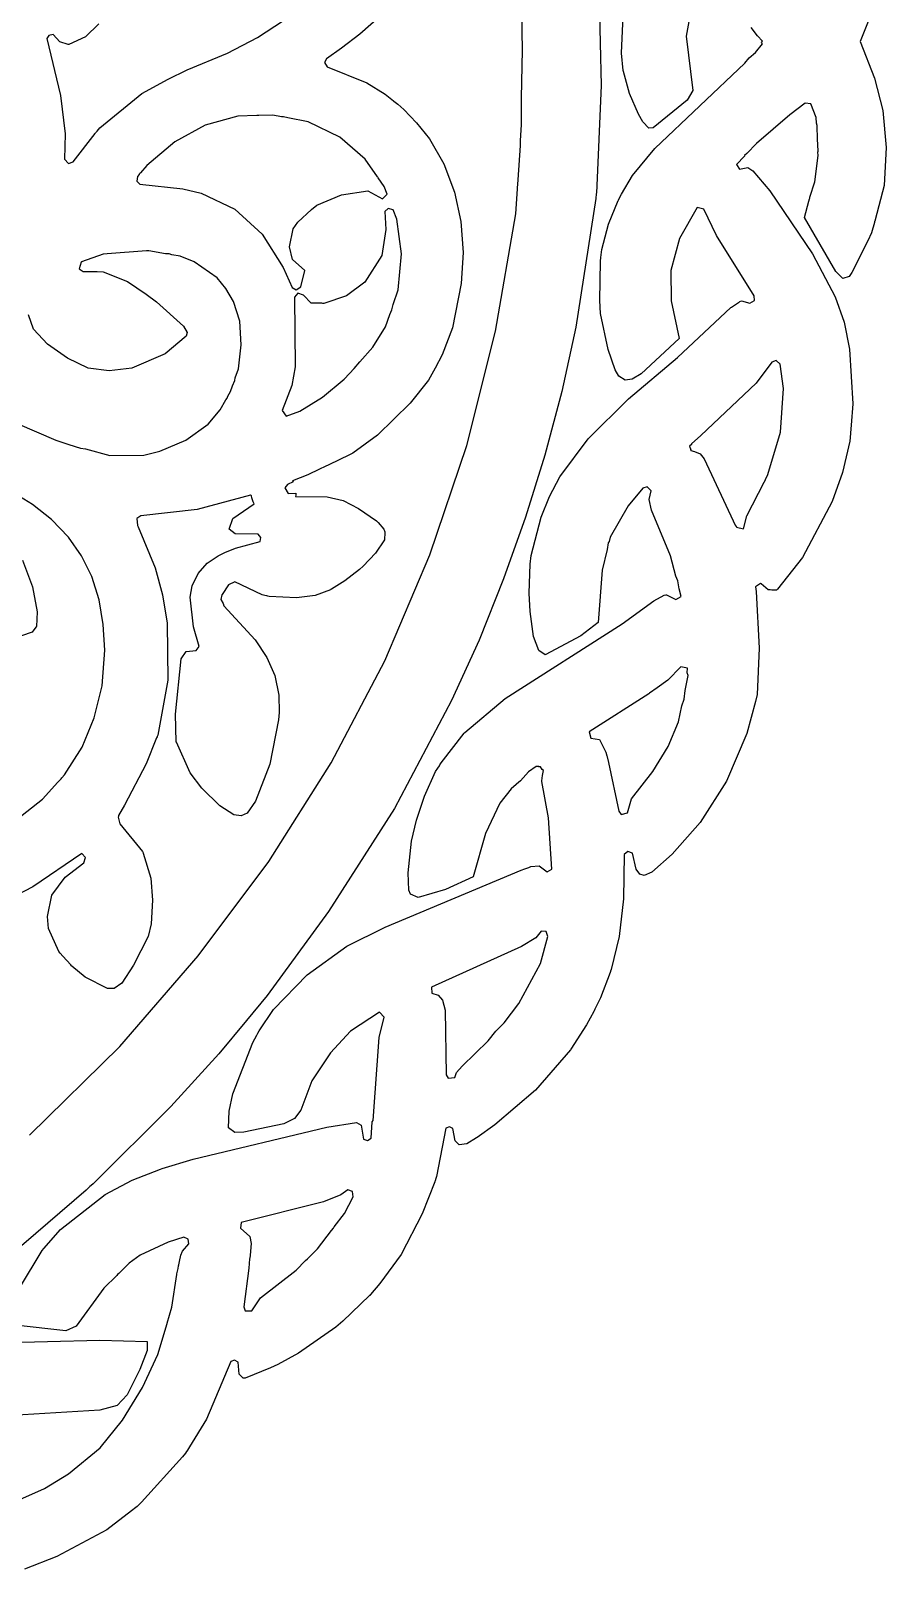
# Model space of a CAD drawing. Header units: millimetres. Extents: x 0 to 300, y 0 to 298.
# Drawn here: x 229.5 to 299.7, y 24.2 to 150.5 of the extents above; entities that cross this region are included whole.
import ezdxf

# ---------------------------------------------------------------- set-up
doc = ezdxf.new("R2010")
doc.units = ezdxf.units.MM
doc.layers.add('CUT', color=7, linetype='CONTINUOUS')

msp = doc.modelspace()

# ---------------------------------------------------------------- linework, layer by layer
at = {"layer": 'CUT'}
for points in [[(275.975, 160.0027), (276.3044, 145.9562), (275.916, 137.1356), (275.915, 137.1275), (275.9145, 137.1239), (275.9073, 137.0692), (275.8576, 136.6904), (274.2157, 126.1324), (273.0705, 120.8586), (271.6752, 115.6405), (270.1019, 110.5287), (268.2884, 105.4821), (266.291, 100.4596), (264.027, 95.509), (259.3423, 86.6231), (253.932, 78.1896), (248.9047, 71.2849), (247.2164, 69.242), (244.9298, 66.5182), (240.9932, 62.1957), (234.6174, 55.8505), (234.4628, 55.7123), (234.3521, 55.6133), (234.2371, 55.5105), (234.033, 55.3281), (227.7466, 49.9125)], [(229.4067, 59.8234), (236.7972, 67.0938), (243.2482, 74.5376), (249.0342, 82.2806), (254.1434, 90.3829), (258.5416, 98.7602), (262.2465, 107.4382), (265.2798, 116.4179), (267.6379, 125.7895), (269.2941, 135.4337), (269.4356, 137.473), (269.4439, 137.5356), (269.4869, 138.2112), (269.6838, 141.0484), (269.6933, 141.4595), (269.7737, 142.7253), (269.7738, 144.9351), (269.8645, 148.8487), (269.654, 159.8465)], [(235.0737, 151.0123), (233.9941, 149.9616), (232.6347, 149.3151), (232.6043, 149.3129), (232.5932, 149.3121), (232.5873, 149.3117), (232.5752, 149.3108), (231.8835, 149.5368), (231.3247, 150.1392), (230.9841, 150.0748), (230.8241, 149.809), (231.9278, 145.1431), (232.3211, 141.9994), (232.2655, 139.9156), (232.5908, 139.5633), (232.9789, 139.7071), (234.7735, 142.026), (234.8102, 142.0677), (234.8703, 142.136), (234.9367, 142.2113), (235.1781, 142.4855), (238.6125, 145.3089), (240.7665, 146.4905), (242.3264, 147.238), (245.6438, 148.6196), (248.1012, 149.8932), (252.4533, 152.7544)], [(258.3166, 151.7546), (256.496, 150.1601), (255.0005, 149.0359), (253.7624, 148.1551), (253.6074, 147.8486), (253.8101, 147.4888), (257.0785, 146.1769), (258.5711, 145.241), (258.8519, 145.0244), (259.2617, 144.7083), (259.2993, 144.6793), (259.6304, 144.4238), (260.1187, 143.9862), (261.1513, 142.9095), (261.1661, 142.9092), (262.2302, 141.5779), (263.3942, 139.5256), (264.2578, 137.2044), (264.7965, 134.8102), (264.9833, 132.2447), (264.8306, 129.7083), (264.0968, 126.0801), (263.2715, 123.8524), (262.6866, 122.7562), (262.1425, 121.784), (260.6359, 119.9027), (257.9503, 117.2724), (255.9403, 115.7999), (255.6668, 115.6436), (253.9558, 114.8335), (253.6519, 114.6896), (253.2006, 114.4759), (252.2322, 114.0174), (250.9842, 113.5252), (251.0078, 113.4873), (251.0276, 113.4471), (250.5536, 113.2226), (250.3428, 112.9492), (250.6155, 112.4808), (251.2473, 112.5151), (251.2413, 112.3452), (251.2253, 112.2253), (253.8244, 112.211), (255.1223, 111.8957), (256.4064, 111.2388), (257.8791, 110.228), (257.947, 110.166), (257.9535, 110.1601), (257.971, 110.1441), (258.016, 110.1031), (258.4686, 109.565), (258.5522, 109.3252), (258.5557, 109.3152), (258.5626, 109.2954), (258.5641, 109.2912), (258.5354, 108.6762), (257.8002, 107.5884), (256.7829, 106.5215), (256.4724, 106.2376), (255.2729, 105.3047), (254.1678, 104.6337), (254.1168, 104.6064), (254.109, 104.6023), (254.1041, 104.5997), (254.0839, 104.5888), (252.826, 104.1233), (251.2994, 103.93), (249.0525, 104.0373), (248.9564, 104.0609), (248.8596, 104.0846), (248.7197, 104.1189), (248.4826, 104.1771), (246.257, 105.2429), (245.7196, 104.9866), (245.1972, 104.184), (245.1727, 104.1595), (245.1074, 103.786), (245.2961, 103.4694), (245.3313, 103.2718), (247.9137, 100.4755), (248.8686, 99.0273), (249.5183, 97.5411), (249.8593, 95.9299), (249.8831, 94.5031), (249.838, 93.9226), (249.1195, 90.2662), (247.9515, 87.2394), (247.2458, 86.2586), (246.7783, 86.039), (246.1572, 86.1177), (245.0231, 86.8531), (243.542, 88.2995), (242.5744, 89.5494), (241.4454, 92.0801), (241.4453, 92.0807), (241.4452, 92.081), (241.4443, 92.0849), (241.4408, 92.1003), (241.3687, 94.3728), (241.8335, 98.9033), (242.2486, 99.5254), (243.0629, 99.5954), (243.3113, 99.9178), (242.8637, 101.5346), (242.5853, 103.9697), (242.7416, 104.9172), (243.2424, 105.9198), (243.9834, 106.759), (244.8898, 107.373), (245.4274, 107.6355), (246.2903, 108.0051), (248.333, 108.5387), (248.3828, 108.8812), (248.148, 109.1353), (246.2626, 109.1852), (245.7775, 109.5577), (246.0728, 110.4183), (247.8438, 111.6211), (247.831, 111.6415), (247.7526, 111.7978), (247.6898, 111.961), (247.6432, 112.1295), (247.6163, 112.2831), (247.5291, 112.3316), (243.1556, 111.1769), (238.519, 110.6415), (238.2082, 110.4302), (238.2626, 109.8485), (238.2827, 109.8), (238.2833, 109.7926), (238.3048, 109.7466), (239.6998, 106.3783), (240.3215, 104.1684), (240.6847, 101.8529), (240.7451, 97.1785), (239.9142, 92.6653), (239.872, 92.5541), (239.8644, 92.5343), (239.8617, 92.5271), (239.825, 92.4304), (238.9767, 90.2963), (237.2015, 86.9192), (236.6957, 86.0563), (236.7118, 85.9877), (236.6818, 85.9305), (236.8074, 85.3755), (238.6754, 83.1011), (238.7252, 82.9978), (238.7287, 82.9907), (238.7321, 82.9835), (238.7329, 82.982), (239.3503, 80.9241), (239.4768, 79.1019), (239.3858, 77.1715), (239.1253, 76.1335), (237.9421, 73.7673), (236.9624, 72.2957), (236.3308, 71.8608), (235.7849, 71.8753), (233.9542, 72.8025), (232.8775, 73.6944), (232.8431, 73.7325), (232.7772, 73.8055), (232.1272, 74.5263), (231.9224, 74.7534), (231.79, 74.9071), (230.9689, 76.7791), (230.866, 77.7659), (231.2183, 79.5189), (232.3217, 81.0008), (233.8586, 82.1765), (234.0042, 82.6237), (233.6897, 82.9439), (229.6776, 80.2216), (226.8565, 78.7635)], [(298.3907, 151.6101), (297.5581, 149.5564), (298.7398, 146.5629), (299.4259, 143.8959), (299.6984, 140.8674), (299.5177, 137.7632), (298.8036, 134.9502), (298.7952, 134.9219), (298.7474, 134.7611), (298.7312, 134.7069), (298.4827, 133.8719), (298.1954, 133.2182), (296.8771, 130.6246), (296.6512, 130.2907), (296.1451, 130.1163), (295.5558, 130.6857), (292.9908, 135.1205), (293.3485, 136.4698), (293.4001, 136.6645), (293.4167, 136.7271), (293.4372, 136.8046), (293.8318, 138.043), (294.1036, 140.2199), (294.0918, 140.4781), (294.103, 140.5742), (294.0631, 141.5845), (294.07, 142.0431), (294.0409, 142.1486), (294.0182, 142.7221), (294.0141, 142.7355), (294.0148, 142.7777), (293.9826, 142.8702), (293.9611, 143.343), (293.519, 144.4483), (293.0479, 144.5116), (291.7776, 143.5585), (289.0523, 141.1959), (288.272, 140.3799), (288.0689, 140.2024), (288.0647, 140.1631), (287.4096, 139.478), (287.6544, 139.1067), (288.3402, 139.2258), (288.7644, 138.9512), (290.1528, 137.3221), (293.6555, 132.1585), (295.5183, 128.6156), (296.247, 126.5512), (296.6798, 124.3255), (296.945, 119.8348), (296.8156, 118.085), (296.769, 117.4552), (296.7644, 117.3937), (296.718, 116.7652), (296.1012, 114.21), (295.2493, 111.8327), (292.819, 107.2402), (290.783, 104.6418), (290.7588, 104.6121), (290.6926, 104.5612), (290.6449, 104.549), (290.6242, 104.5442), (290.4444, 104.5532), (290.3124, 104.5599), (290.1672, 104.5672), (290.0043, 104.5754), (289.4447, 105.0786), (289.4242, 105.0656), (289.391, 105.0964), (288.9703, 104.8177), (289.0319, 104.4292), (289.2843, 99.7801), (289.1082, 95.9783), (288.9824, 95.4087), (288.273, 92.7765), (286.5986, 88.8837), (284.4315, 85.4997), (282.1411, 82.8984), (280.4638, 81.4098), (279.8311, 81.142), (279.4718, 81.2352), (279.1825, 81.6551), (278.8737, 82.9571), (278.4871, 83.1072), (278.1878, 82.8726), (278.1458, 79.2215), (277.7746, 76.1314), (277.1174, 73.4167), (277.0757, 73.2811), (277.0736, 73.2742), (277.0709, 73.2655), (277.0457, 73.1835), (276.2418, 71.1085), (275.8503, 70.2758), (275.7996, 70.168), (275.7387, 70.0387), (275.7095, 69.9764), (275.1071, 68.8864), (273.8287, 66.8927), (273.7795, 66.825), (270.905, 63.5207), (267.5703, 60.6757), (266.1182, 59.6386), (266.0661, 59.6048), (265.276, 59.1212), (264.6485, 59.0516), (264.3249, 59.3635), (264.1431, 60.3769), (263.8732, 60.5257), (263.5477, 60.4133), (262.7825, 56.4438), (262.7303, 56.2744), (262.674, 56.092), (262.6524, 56.0218), (262.6484, 56.0089), (261.6165, 53.3787), (259.9021, 50.0458), (258.1377, 47.6697), (257.368, 46.7542), (257.3108, 46.6861), (257.2994, 46.6726), (257.296, 46.6686), (255.0958, 44.5628), (254.5297, 44.0853), (251.4593, 41.936), (249.7868, 41.0183), (249.1849, 40.7413), (247.0942, 39.8972), (246.9354, 39.8809), (246.9323, 39.8826), (246.6046, 40.2276), (246.5128, 41.2158), (246.2058, 41.3699), (245.9191, 41.259), (243.9295, 36.5392), (242.5268, 34.2538), (242.3553, 33.9881), (242.3007, 33.9035), (242.2812, 33.8733), (242.1879, 33.7288), (241.9581, 33.4413), (238.5982, 29.7261), (238.2283, 29.3671), (238.1176, 29.2785), (238.0142, 29.1957), (237.8722, 29.0819), (237.7767, 29.0054), (235.7501, 27.4601), (231.6374, 25.2472), (228.9943, 24.2155)], [(283.5973, 151.8246), (283.2774, 150.0003), (283.8302, 145.5594), (283.3526, 144.7635), (280.583, 142.4826), (280.2243, 142.4545), (279.733, 142.9913), (279.3709, 143.6112), (278.6347, 145.2986), (278.1375, 147.102), (278.122, 147.1975), (277.9847, 148.6147), (278.1003, 151.6524)], [(228.5682, 47.2683), (230.4249, 50.3575), (230.5763, 50.5415), (231.9435, 52.0953), (235.5939, 54.9613), (237.8337, 56.1443), (240.1495, 57.0516), (240.2816, 57.099), (242.8376, 57.871), (253.7993, 60.498), (256.2411, 60.8588), (256.6047, 60.643), (256.8024, 59.505), (257.1287, 59.3911), (257.4228, 59.5728), (257.5188, 60.934), (257.5936, 61.0229), (258.0876, 67.8329), (258.5113, 69.5089), (258.1293, 69.9195), (255.7462, 68.3779), (254.0849, 66.598), (252.5671, 64.2829), (251.6501, 61.8812), (251.1382, 61.204), (250.2614, 60.7675), (246.978, 60.0748), (246.2333, 60.0482), (245.7216, 60.4343), (245.7671, 61.8061), (246.0874, 63.2176), (247.7107, 67.4266), (248.0412, 68.0337), (248.1328, 68.202), (248.134, 68.2041), (248.2396, 68.3982), (249.4175, 70.1433), (252.1758, 72.9937), (255.4433, 75.3489), (258.5889, 76.9074), (269.7403, 81.5723), (270.0387, 81.6834), (270.3595, 81.8028), (270.4118, 81.8223), (270.5375, 81.8691), (271.2095, 81.9305), (271.88, 81.4511), (272.2677, 81.6681), (271.9772, 85.871), (271.4384, 88.8439), (271.4329, 88.8927), (271.4796, 89.3505), (271.5702, 89.7586), (271.4667, 89.8426), (271.3387, 90.0477), (271.2008, 90.0585), (271.1335, 90.1132), (271.0798, 90.068), (270.9602, 90.0773), (270.3492, 89.6523), (269.6916, 88.9088), (269.362, 88.6313), (269.3428, 88.6067), (268.9331, 88.262), (267.9814, 87.0626), (266.8251, 84.5744), (265.7954, 81.0223), (265.7948, 81.0215), (265.7947, 81.0212), (265.7946, 81.0211), (265.794, 81.0202), (263.5224, 79.9783), (261.2859, 79.3294), (260.6468, 79.6189), (260.5258, 79.9387), (260.4667, 81.3556), (260.7497, 83.9473), (261.1538, 85.6896), (261.8026, 87.6405), (262.7216, 89.6607), (262.8927, 89.9351), (263.0267, 90.1499), (263.0708, 90.2206), (263.1689, 90.3779), (265.0559, 92.8077), (265.1112, 92.8652), (268.4243, 95.665), (278.029, 101.7963), (280.6176, 103.6625), (281.4698, 104.1296), (281.6103, 104.1646), (281.6382, 104.1715), (281.6588, 104.1767), (281.6737, 104.1804), (282.4408, 103.7901), (282.8775, 104.0413), (282.7119, 104.6616), (282.5855, 105.309), (282.4344, 105.7013), (281.9881, 107.3735), (280.4419, 111.1095), (280.2491, 111.9913), (280.4196, 112.6936), (280.0934, 113.0345), (279.7374, 112.9233), (278.5124, 111.4834), (277.0361, 108.8996), (276.9517, 108.5426), (276.8892, 108.4251), (276.7988, 107.8959), (276.3985, 106.2024), (276.0646, 101.8967), (274.6504, 100.8159), (271.7231, 99.2557), (271.1952, 99.5954), (270.7418, 100.737), (270.4836, 102.8102), (270.4062, 104.3025), (270.4936, 106.6765), (270.5758, 107.3954), (271.3805, 110.5395), (272.0677, 112.2255), (272.9277, 113.8474), (275.2507, 116.9546), (278.5628, 120.2394), (282.5591, 123.631), (286.9456, 127.7439), (286.9954, 127.779), (287.5872, 128.1576), (287.6265, 128.1827), (287.697, 128.2278), (287.8137, 128.3025), (288.5056, 128.103), (288.8824, 128.3296), (288.8705, 128.7023), (285.7675, 133.6583), (284.719, 135.8159), (284.1723, 135.9535), (282.7296, 133.3999), (282.0364, 130.7753), (282.0368, 128.2854), (282.7146, 125.1883), (279.5887, 122.3131), (278.8407, 121.8708), (278.278, 121.7744), (277.7527, 122.0987), (277.4427, 122.6284), (276.8724, 124.2962), (276.258, 127.2557), (276.2037, 128.3289), (276.2526, 131.5525), (276.2727, 131.8578), (276.3595, 132.5071), (276.9069, 134.5755), (277.695, 136.5206), (277.7175, 136.5621), (277.7249, 136.5758), (277.7252, 136.5764), (277.9779, 137.0445), (278.887, 138.5733), (280.7077, 140.798), (288.1067, 147.8045), (288.4504, 148.2314), (288.9691, 148.6689), (289.5366, 149.3898), (289.4595, 149.485), (289.5469, 149.5935), (289.1283, 150.0424), (288.6112, 150.7237)], [(228.395, 118.2376), (231.5691, 116.8506), (232.6114, 116.5124), (232.6129, 116.5118), (232.6152, 116.5112), (233.5936, 116.1937), (234.0029, 116.1363), (236.0014, 115.5965), (238.7716, 115.6211), (240.0941, 115.9539), (242.2272, 116.8468), (244.0691, 118.1696), (245.0481, 119.3479), (245.5084, 120.1684), (245.603, 120.302), (245.6774, 120.4696), (245.891, 120.8504), (246.0514, 121.3124), (246.2438, 121.7459), (246.2821, 121.9765), (246.5388, 122.7156), (246.772, 124.6913), (246.6495, 126.6176), (246.1393, 128.2363), (245.5195, 129.3156), (244.7842, 130.1877), (242.911, 131.4929), (241.7597, 131.96), (241.0662, 132.0765), (240.8469, 132.1495), (240.5682, 132.1602), (239.1798, 132.3935), (239.0494, 132.3844), (238.9969, 132.3943), (235.76, 132.1556), (235.7584, 132.1551), (235.435, 132.1326), (233.6517, 131.4783), (233.6503, 131.4733), (233.6342, 131.4681), (233.4669, 130.9201), (233.7874, 130.7113), (234.951, 130.6963), (235.4459, 130.6792), (237.4251, 129.8902), (238.9797, 128.8298), (239.8199, 128.2116), (242.0271, 126.2068), (242.3438, 125.6837), (242.2485, 125.3905), (240.5183, 123.9347), (237.8046, 122.7671), (235.9419, 122.5564), (234.2192, 122.7755), (232.5245, 123.573), (230.8625, 124.7354), (229.7238, 125.971), (229.3143, 127.1549)], [(228.2755, 85.6859), (230.4536, 87.4105), (231.7216, 88.8013), (231.9821, 89.0582), (232.0396, 89.1502), (232.265, 89.3974), (233.7085, 91.6618), (234.7066, 94.0719), (235.3553, 96.6913), (235.571, 99.6158), (235.4545, 101.7429), (235.1003, 103.7665), (234.5003, 105.6642), (233.6532, 107.361), (232.5904, 108.9033), (231.2144, 110.3423), (229.6369, 111.5884), (227.8521, 112.6709)], [(228.8144, 107.0151), (229.6516, 104.8299), (230.0252, 102.7676), (229.9598, 101.5626), (229.9445, 101.5377), (229.938, 101.5272), (229.9359, 101.5238), (229.9254, 101.5066), (229.6198, 101.1138), (228.7359, 100.8071)], [(227.0726, 29.2566), (230.6314, 30.8262), (232.6003, 32.0386), (235.1934, 34.187), (237.0247, 36.4333), (238.6815, 39.1142), (239.9376, 41.8394), (240.6793, 44.3778), (240.686, 44.3958), (240.689, 44.4107), (241.0705, 45.7165), (241.478, 48.4037), (241.4858, 48.4435), (241.5824, 48.901), (241.6292, 49.1231), (241.6456, 49.2009), (241.6998, 49.4577), (241.8238, 49.979), (241.963, 50.3269), (242.4703, 50.9087), (242.427, 51.2851), (242.0506, 51.4555), (240.7688, 51.0501), (238.4662, 49.9729), (237.5669, 49.3188), (236.7148, 48.4805), (236.6157, 48.3966), (236.5578, 48.3261), (235.4838, 47.2695), (233.2146, 44.1552), (232.3704, 43.764), (228.2226, 44.2375)], [(226.5479, 42.7826), (235.1576, 43.0241), (239.0449, 42.9059), (239.0509, 42.1642), (238.4554, 40.5926), (237.4013, 38.514), (236.6024, 37.6596), (235.1699, 37.279), (227.0458, 36.7742)]]:
    msp.add_lwpolyline(points, dxfattribs=at)
for points in [[(248.497, 133.758), (250.2224, 131.0337), (250.9431, 129.3855), (251.2694, 129.1955), (251.6491, 129.4275), (251.9903, 130.77), (250.9742, 131.6775), (250.728, 132.7303), (251.0364, 134.2112), (251.4025, 134.7527), (252.5322, 135.7834), (252.9754, 136.1483), (255.0087, 136.9908), (257.1488, 137.3252), (258.3515, 136.6568), (258.7347, 137.0461), (258.5104, 137.6813), (258.0098, 138.3943), (257.9934, 138.4255), (257.9598, 138.4656), (256.9478, 139.907), (254.8499, 141.7148), (252.2744, 142.9721), (250.6015, 143.2933), (250.2456, 143.3832), (250.0873, 143.392), (249.3502, 143.5335), (248.2105, 143.4965), (248.1212, 143.5015), (248.0414, 143.491), (246.4821, 143.4404), (243.8197, 142.6955), (241.3323, 141.3282), (239.0205, 139.3978), (238.5099, 138.7967), (238.4595, 138.7606), (238.4515, 138.728), (238.4337, 138.7071), (238.4013, 138.6798), (238.398, 138.6651), (238.2505, 138.4915), (238.1912, 138.1219), (238.4622, 137.8638), (241.989, 137.4772), (243.4951, 137.1119), (246.2339, 135.8099)], [(250.4625, 118.816), (251.5792, 119.2417), (253.4298, 120.3735), (255.2274, 121.8684), (255.649, 122.3376), (255.7278, 122.4007), (255.9554, 122.6613), (255.9898, 122.6931), (256.0314, 122.7483), (256.4989, 123.2836), (257.5822, 124.4893), (258.6075, 126.1508), (258.9617, 127.1706), (259.1366, 127.5395), (259.2433, 127.9817), (259.6618, 129.187), (259.9279, 132.1396), (259.5525, 134.9863), (259.2325, 135.7618), (258.839, 135.8746), (258.5622, 135.6213), (258.6436, 134.1513), (258.3011, 131.9992), (256.9239, 129.8356), (255.4036, 128.6995), (253.5598, 128.0845), (253.4576, 128.0853), (253.3748, 128.0859), (253.3529, 128.086), (252.5668, 128.0918), (252.5024, 128.1045), (251.871, 128.7468), (251.4287, 128.911), (251.1388, 128.5803), (251.1894, 122.8889), (250.9119, 121.333), (250.1403, 119.2937)], [(291.264, 121.0915), (291.0036, 123.089), (290.6771, 123.3942), (290.3183, 123.2715), (289.0187, 121.5409), (284.4926, 117.2513), (283.7183, 116.5683), (283.7108, 116.5104), (283.5493, 116.3573), (283.6529, 116.0626), (283.6493, 116.0347), (283.6648, 116.0288), (283.6759, 115.9974), (283.9607, 115.917), (284.4355, 115.7375), (284.7626, 115.3233), (284.7632, 115.3223), (284.7639, 115.3213), (284.7646, 115.3202), (284.7662, 115.3178), (287.3233, 109.8343), (287.3811, 109.8181), (287.4235, 109.7212), (287.9759, 109.589), (288.2693, 110.6609), (289.6718, 113.4039), (289.7781, 113.5985), (289.7883, 113.6316), (289.9924, 114.0309), (291.0239, 117.5085)], [(280.2859, 96.1003), (280.2077, 96.0464), (275.3205, 92.9148), (275.4628, 92.4201), (276.1593, 92.3053), (276.693, 91.2541), (276.7415, 91.0542), (276.7564, 90.9931), (276.7583, 90.985), (276.8961, 90.4175), (277.7441, 86.411), (277.9576, 86.1479), (278.4712, 86.2908), (278.8066, 87.4236), (280.5381, 89.6736), (281.8004, 91.7266), (282.652, 93.7389), (282.9282, 95.0519), (283.1161, 95.6024), (283.1957, 96.3236), (283.4553, 97.5576), (283.3548, 97.766), (283.3963, 98.1416), (282.8454, 98.2593), (281.7751, 97.1668), (280.9128, 96.5328)], [(262.4173, 71.4851), (262.9181, 71.3071), (263.293, 70.9016), (263.5022, 70.101), (263.5932, 64.7942), (263.7615, 64.4997), (264.2919, 64.5585), (264.4321, 64.9869), (264.9021, 65.4809), (267.0368, 67.5705), (267.666, 68.3571), (268.3339, 69.0459), (269.5554, 70.6223), (271.3149, 73.9204), (271.9325, 76.1458), (271.7824, 76.5305), (271.3723, 76.5797), (270.9534, 76.0121), (269.7609, 75.309), (262.384, 71.966)], [(246.7133, 52.211), (247.4745, 51.5233), (247.5802, 50.9531), (247.4908, 49.9949), (247.4679, 49.7497), (247.4608, 49.6736), (247.3902, 48.9173), (246.9726, 45.7559), (247.089, 45.4274), (247.6352, 45.4087), (248.3653, 46.481), (251.2699, 48.7552), (252.0563, 49.5407), (252.2216, 49.6764), (252.3715, 49.8554), (253.0334, 50.5165), (254.171, 52.0049), (254.3458, 52.2137), (254.3991, 52.3034), (255.245, 53.4101), (255.966, 54.7831), (255.9061, 55.2188), (255.5205, 55.3484), (254.9479, 54.9229), (253.5306, 54.3703), (246.7753, 52.6583)]]:
    msp.add_lwpolyline(points, close=True, dxfattribs=at)

doc.saveas('drawing.dxf')
